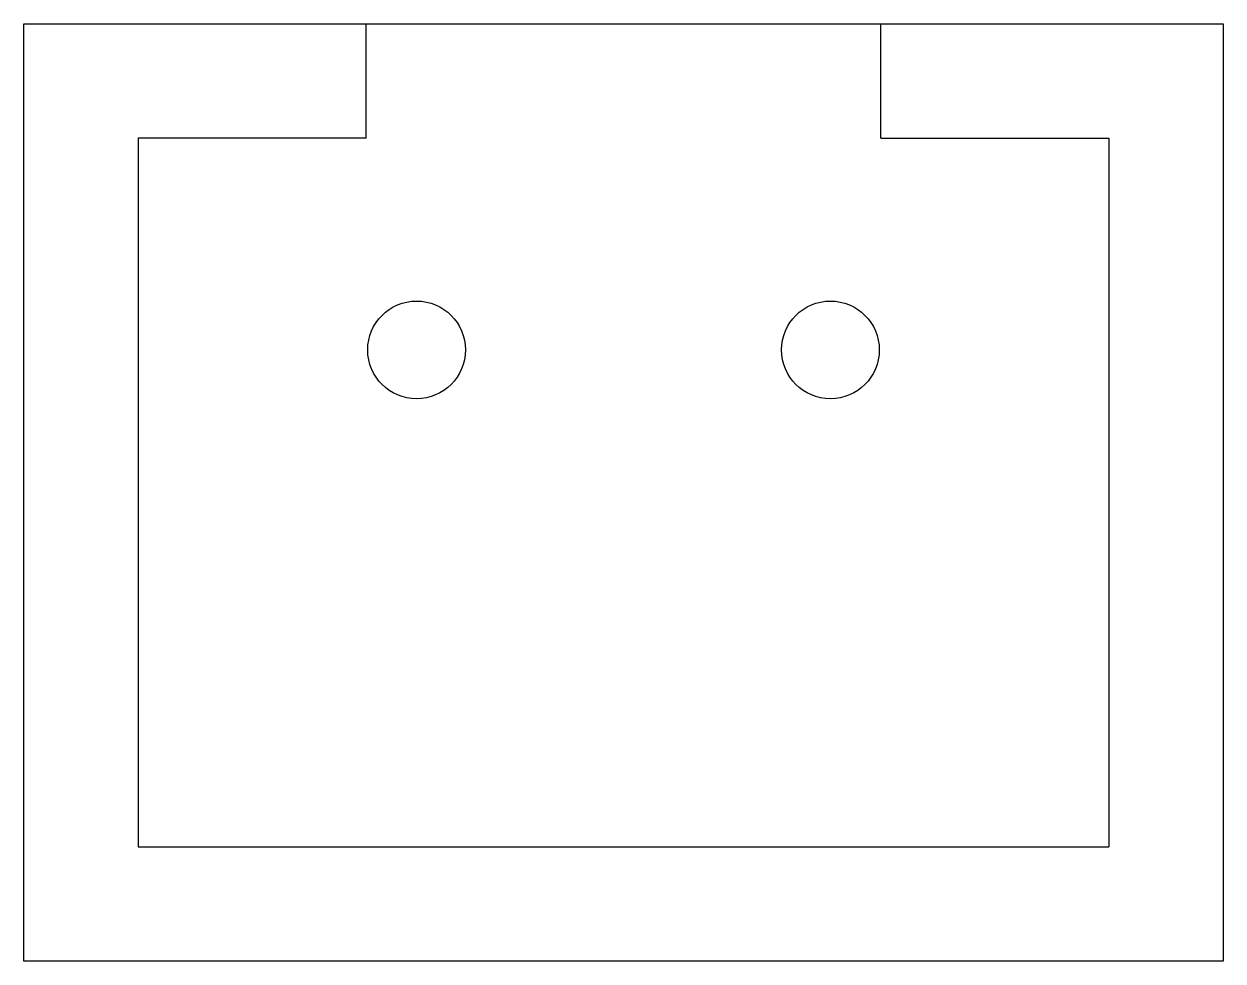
# Model space of a CAD drawing. Header units: millimetres. Extents: x 2.67 to 10.03, y -2.88 to 2.88.
import ezdxf

# ---------------------------------------------------------------- set-up
doc = ezdxf.new("R2010")
doc.units = ezdxf.units.MM
doc.layers.get('0').update_dxf_attribs({"linetype": 'CONTINUOUS'})

msp = doc.modelspace()

# ---------------------------------------------------------------- linework, layer by layer
for p, q in [((4.77, 2.175), (4.77, 2.875)), ((7.93, 2.175), (7.93, 2.875)), ((4.77, 2.175), (3.37, 2.175)), ((3.37, 2.175), (3.37, -2.175)), ((7.93, 2.175), (9.33, 2.175)), ((9.33, 2.175), (9.33, -2.175)), ((3.37, -2.175), (4.25, -2.175)), ((4.25, -2.175), (6.79, -2.175)), ((6.79, -2.175), (9.33, -2.175))]:
    msp.add_line(p, q)
msp.add_lwpolyline([(4.95, -2.875), (2.67, -2.875), (2.67, 2.875), (4.95, 2.875), (7.49, 2.875), (10.03, 2.875), (10.03, -2.875), (7.49, -2.875)], close=True)
for centre in [(5.08, 0.875), (7.62, 0.875)]:
    msp.add_circle(centre, 0.3)

doc.saveas('drawing.dxf')
